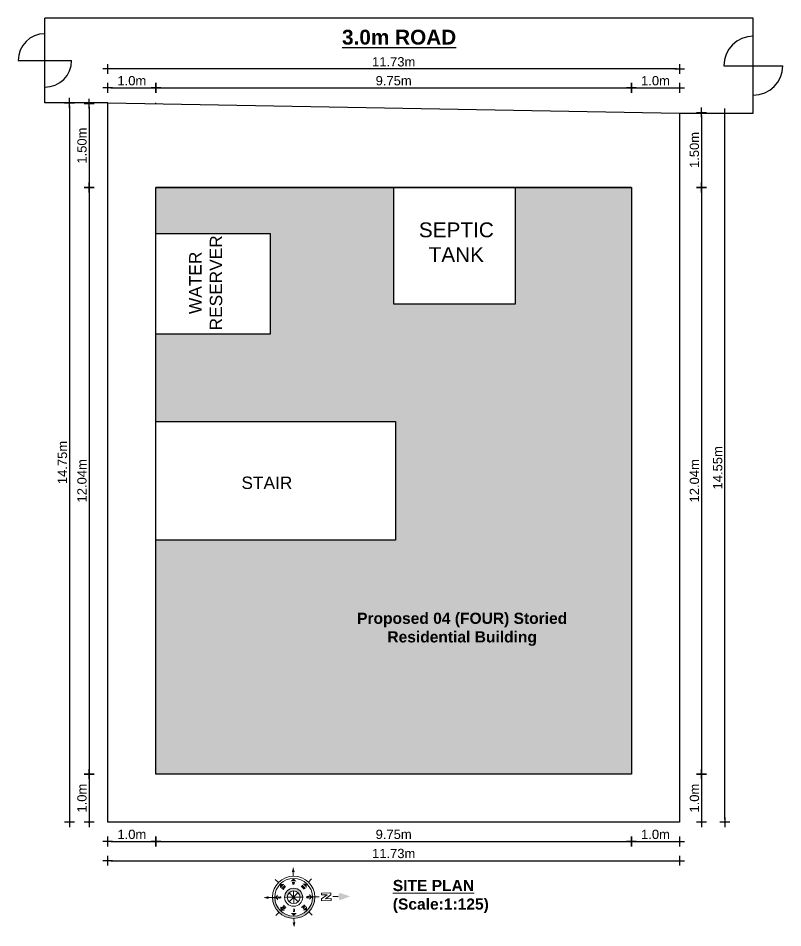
# Model space of a CAD drawing. Header units: inches. Extents: x -4010 to 65129, y -40138 to -1318.
# Drawn here: x 43566 to 44183, y -38378 to -37643 of the extents above; entities that cross this region are included whole.
import ezdxf
from ezdxf.enums import TextEntityAlignment as Align

# ---------------------------------------------------------------- set-up
doc = ezdxf.new("R2010")
doc.units = ezdxf.units.IN
doc.header["$MEASUREMENT"] = 0
doc.header["$PDMODE"] = 99
doc.layers.add('DIM', color=7, linetype='Continuous', lineweight=15)
doc.layers.add('M-wall', color=7, linetype='Continuous', lineweight=5)
doc.layers.add('Rod', color=1, linetype='Continuous')
doc.layers.add('TEX', color=7, linetype='Continuous')
doc.styles.add('ARIAL', font='arial.ttf')
doc.styles.add('ROMANS', font='romans')
doc.styles.get("Standard").update_dxf_attribs({"font": 'ARIALN.TTF'})
doc.dimstyles.new('3-8', dxfattribs={"dimscale": 1.25, "dimtxt": 6, "dimasz": 2, "dimexe": 0.18, "dimexo": 6, "dimgap": 0, "dimtad": 0, "dimdec": 0, "dimzin": 3, "dimdsep": 46, "dimlunit": 3, "dimtxsty": 'ARIAL', "dimblk": 'DD', "dimcen": 1, "dimse1": 1, "dimse2": 1, "dimclrd": 256, "dimclrt": 256, "dimadec": 0, "dimazin": 0, "dimtfac": 0.5, "dimtdec": 0, "dimtmove": 2, "dimatfit": 0, "dimfxl": 0.18, "dimtvp": 0.75, "dimfrac": 1, "dimtolj": 1, "dimtzin": 0, "dimarcsym": 0})

# ---------------------------------------------------------------- blocks, each defined once
blk = doc.blocks.new('DD')
for p, q in [((-1.6, 0), (1.6, 0)), ((0, 1.6), (0, -1.6))]:
    blk.add_line(p, q)
at = {"const_width": 0.3}
blk.add_lwpolyline([(-0.15, 0, 1), (0.15, 0, 1)], format="xyb", close=True, dxfattribs=at)
blk = doc.blocks.new('*D1312')
at = {"layer": 'Defpoints', "color": 0}
for p in [(43677.05, -37699.3), (43638.05, -37777.42), (43677.05, -37779.85)]:
    blk.add_point(p, dxfattribs=at)
at = {"layer": 'Rod', "lineweight": -2}
blk.add_line((43640.55, -37699.3), (43674.55, -37699.3), dxfattribs=at)
at = {"layer": 'Rod', "lineweight": -2, "xscale": 2.5, "yscale": 2.5, "zscale": 2.5, "rotation": 180}
blk.add_blockref('DD', (43638.05, -37699.3), dxfattribs=at)
at = {"layer": 'Rod', "lineweight": -2, "xscale": 2.5, "yscale": 2.5, "zscale": 2.5}
blk.add_blockref('DD', (43677.05, -37699.3), dxfattribs=at)
at = {"layer": 'Rod', "insert": (43657.55, -37693.56), "char_height": 7.5, "attachment_point": 5, "style": 'ARIAL'}
blk.add_mtext('\\A1;1.0m', dxfattribs=at)
blk = doc.blocks.new('*D1313')
at = {"layer": 'Defpoints', "color": 0}
for p in [(44061.05, -37699.3), (43677.05, -37779.85), (44061.05, -37779.85)]:
    blk.add_point(p, dxfattribs=at)
at = {"layer": 'Rod', "lineweight": -2}
blk.add_line((43679.55, -37699.3), (44058.55, -37699.3), dxfattribs=at)
at = {"layer": 'Rod', "lineweight": -2, "xscale": 2.5, "yscale": 2.5, "zscale": 2.5, "rotation": 180}
blk.add_blockref('DD', (43677.05, -37699.3), dxfattribs=at)
at = {"layer": 'Rod', "lineweight": -2, "xscale": 2.5, "yscale": 2.5, "zscale": 2.5}
blk.add_blockref('DD', (44061.05, -37699.3), dxfattribs=at)
at = {"layer": 'Rod', "insert": (43869.05, -37693.56), "char_height": 7.5, "attachment_point": 5, "style": 'ARIAL'}
blk.add_mtext('\\A1;9.75m', dxfattribs=at)
blk = doc.blocks.new('*D1314')
at = {"layer": 'Defpoints', "color": 0}
for p in [(44100.05, -37699.3), (44061.05, -37779.85), (44100.05, -37780.64)]:
    blk.add_point(p, dxfattribs=at)
at = {"layer": 'Rod', "lineweight": -2}
blk.add_line((44063.55, -37699.3), (44097.55, -37699.3), dxfattribs=at)
at = {"layer": 'Rod', "lineweight": -2, "xscale": 2.5, "yscale": 2.5, "zscale": 2.5, "rotation": 180}
blk.add_blockref('DD', (44061.05, -37699.3), dxfattribs=at)
at = {"layer": 'Rod', "lineweight": -2, "xscale": 2.5, "yscale": 2.5, "zscale": 2.5}
blk.add_blockref('DD', (44100.05, -37699.3), dxfattribs=at)
at = {"layer": 'Rod', "insert": (44080.55, -37693.56), "char_height": 7.5, "attachment_point": 5, "style": 'ARIAL'}
blk.add_mtext('\\A1;1.0m', dxfattribs=at)
blk = doc.blocks.new('*D1315')
at = {"layer": 'Defpoints', "color": 0}
for p in [(43677.05, -37712.03), (43623.01, -37779.85), (43677.05, -37779.85)]:
    blk.add_point(p, dxfattribs=at)
at = {"layer": 'Rod', "lineweight": -2}
blk.add_line((43623.01, -37714.53), (43623.01, -37777.35), dxfattribs=at)
at = {"layer": 'Rod', "lineweight": -2, "xscale": 2.5, "yscale": 2.5, "zscale": 2.5}
for p, rotation in [((43623.01, -37712.03), 90), ((43623.01, -37779.85), 270)]:
    blk.add_blockref('DD', p, dxfattribs=dict(at, rotation=rotation))
at = {"layer": 'Rod', "insert": (43617.27, -37745.94), "char_height": 7.5, "attachment_point": 5, "rotation": 90, "style": 'ARIAL'}
blk.add_mtext('\\A1;1.50m', dxfattribs=at)
blk = doc.blocks.new('*D1316')
at = {"layer": 'Defpoints', "color": 0}
for p in [(43677.05, -37779.85), (43623.01, -38253.51), (43677.05, -38253.51)]:
    blk.add_point(p, dxfattribs=at)
at = {"layer": 'Rod', "lineweight": -2}
blk.add_line((43623.01, -37782.35), (43623.01, -38251.01), dxfattribs=at)
at = {"layer": 'Rod', "lineweight": -2, "xscale": 2.5, "yscale": 2.5, "zscale": 2.5}
for p, rotation in [((43623.01, -37779.85), 90), ((43623.01, -38253.51), 270)]:
    blk.add_blockref('DD', p, dxfattribs=dict(at, rotation=rotation))
at = {"layer": 'Rod', "insert": (43617.27, -38016.68), "char_height": 7.5, "attachment_point": 5, "rotation": 90, "style": 'ARIAL'}
blk.add_mtext('\\A1;12.04m', dxfattribs=at)
blk = doc.blocks.new('*D1317')
at = {"layer": 'Defpoints', "color": 0}
for p in [(43677.05, -38253.51), (43623.01, -38292.51), (43638.05, -38292.51)]:
    blk.add_point(p, dxfattribs=at)
at = {"layer": 'Rod', "lineweight": -2}
blk.add_line((43623.01, -38256.01), (43623.01, -38290.01), dxfattribs=at)
at = {"layer": 'Rod', "lineweight": -2, "xscale": 2.5, "yscale": 2.5, "zscale": 2.5}
for p, rotation in [((43623.01, -38253.51), 90), ((43623.01, -38292.51), 270)]:
    blk.add_blockref('DD', p, dxfattribs=dict(at, rotation=rotation))
at = {"layer": 'Rod', "insert": (43617.27, -38273.01), "char_height": 7.5, "attachment_point": 5, "rotation": 90, "style": 'ARIAL'}
blk.add_mtext('\\A1;1.0m', dxfattribs=at)
blk = doc.blocks.new('*D1318')
at = {"layer": 'Defpoints', "color": 0}
for p in [(43638.05, -38252.59), (43677.05, -38252.59), (43677.05, -38308.03)]:
    blk.add_point(p, dxfattribs=at)
at = {"layer": 'Rod', "lineweight": -2}
blk.add_line((43640.55, -38308.03), (43674.55, -38308.03), dxfattribs=at)
at = {"layer": 'Rod', "lineweight": -2, "xscale": 2.5, "yscale": 2.5, "zscale": 2.5, "rotation": 180}
blk.add_blockref('DD', (43638.05, -38308.03), dxfattribs=at)
at = {"layer": 'Rod', "lineweight": -2, "xscale": 2.5, "yscale": 2.5, "zscale": 2.5}
blk.add_blockref('DD', (43677.05, -38308.03), dxfattribs=at)
at = {"layer": 'Rod', "insert": (43657.55, -38302.29), "char_height": 7.5, "attachment_point": 5, "style": 'ARIAL'}
blk.add_mtext('\\A1;1.0m', dxfattribs=at)
blk = doc.blocks.new('*D1319')
at = {"layer": 'Defpoints', "color": 0}
for p in [(43677.05, -38253.51), (44061.05, -38253.51), (44061.05, -38308.03)]:
    blk.add_point(p, dxfattribs=at)
at = {"layer": 'Rod', "lineweight": -2}
blk.add_line((43679.55, -38308.03), (44058.55, -38308.03), dxfattribs=at)
at = {"layer": 'Rod', "lineweight": -2, "xscale": 2.5, "yscale": 2.5, "zscale": 2.5, "rotation": 180}
blk.add_blockref('DD', (43677.05, -38308.03), dxfattribs=at)
at = {"layer": 'Rod', "lineweight": -2, "xscale": 2.5, "yscale": 2.5, "zscale": 2.5}
blk.add_blockref('DD', (44061.05, -38308.03), dxfattribs=at)
at = {"layer": 'Rod', "insert": (43869.05, -38302.29), "char_height": 7.5, "attachment_point": 5, "style": 'ARIAL'}
blk.add_mtext('\\A1;9.75m', dxfattribs=at)
blk = doc.blocks.new('*D1320')
at = {"layer": 'Defpoints', "color": 0}
for p in [(44061.05, -38253.51), (44100.05, -38292.51), (44100.05, -38308.03)]:
    blk.add_point(p, dxfattribs=at)
at = {"layer": 'Rod', "lineweight": -2}
blk.add_line((44063.55, -38308.03), (44097.55, -38308.03), dxfattribs=at)
at = {"layer": 'Rod', "lineweight": -2, "xscale": 2.5, "yscale": 2.5, "zscale": 2.5, "rotation": 180}
blk.add_blockref('DD', (44061.05, -38308.03), dxfattribs=at)
at = {"layer": 'Rod', "lineweight": -2, "xscale": 2.5, "yscale": 2.5, "zscale": 2.5}
blk.add_blockref('DD', (44100.05, -38308.03), dxfattribs=at)
at = {"layer": 'Rod', "insert": (44080.55, -38302.29), "char_height": 7.5, "attachment_point": 5, "style": 'ARIAL'}
blk.add_mtext('\\A1;1.0m', dxfattribs=at)
blk = doc.blocks.new('*D1321')
at = {"layer": 'Defpoints', "color": 0}
for p in [(44057, -37719.07), (44061.05, -37779.85), (44117.77, -37779.85)]:
    blk.add_point(p, dxfattribs=at)
at = {"layer": 'Rod', "lineweight": -2}
blk.add_line((44117.77, -37721.57), (44117.77, -37777.35), dxfattribs=at)
at = {"layer": 'Rod', "lineweight": -2, "xscale": 2.5, "yscale": 2.5, "zscale": 2.5}
for p, rotation in [((44117.77, -37719.07), 90), ((44117.77, -37779.85), 270)]:
    blk.add_blockref('DD', p, dxfattribs=dict(at, rotation=rotation))
at = {"layer": 'Rod', "insert": (44112.03, -37749.46), "char_height": 7.5, "attachment_point": 5, "rotation": 90, "style": 'ARIAL'}
blk.add_mtext('\\A1;1.50m', dxfattribs=at)
blk = doc.blocks.new('*D1322')
at = {"layer": 'Defpoints', "color": 0}
for p in [(44061.05, -37779.85), (44061.05, -38253.51), (44117.77, -38253.51)]:
    blk.add_point(p, dxfattribs=at)
at = {"layer": 'Rod', "lineweight": -2}
blk.add_line((44117.77, -37782.35), (44117.77, -38251.01), dxfattribs=at)
at = {"layer": 'Rod', "lineweight": -2, "xscale": 2.5, "yscale": 2.5, "zscale": 2.5}
for p, rotation in [((44117.77, -37779.85), 90), ((44117.77, -38253.51), 270)]:
    blk.add_blockref('DD', p, dxfattribs=dict(at, rotation=rotation))
at = {"layer": 'Rod', "insert": (44112.03, -38016.68), "char_height": 7.5, "attachment_point": 5, "rotation": 90, "style": 'ARIAL'}
blk.add_mtext('\\A1;12.04m', dxfattribs=at)
blk = doc.blocks.new('*D1323')
at = {"layer": 'Defpoints', "color": 0}
for p in [(44061.05, -38253.51), (44100.05, -38292.51), (44117.77, -38292.51)]:
    blk.add_point(p, dxfattribs=at)
at = {"layer": 'Rod', "lineweight": -2}
blk.add_line((44117.77, -38256.01), (44117.77, -38290.01), dxfattribs=at)
at = {"layer": 'Rod', "lineweight": -2, "xscale": 2.5, "yscale": 2.5, "zscale": 2.5}
for p, rotation in [((44117.77, -38253.51), 90), ((44117.77, -38292.51), 270)]:
    blk.add_blockref('DD', p, dxfattribs=dict(at, rotation=rotation))
at = {"layer": 'Rod', "insert": (44112.03, -38273.01), "char_height": 7.5, "attachment_point": 5, "rotation": 90, "style": 'ARIAL'}
blk.add_mtext('\\A1;1.0m', dxfattribs=at)
blk = doc.blocks.new('*D1377')
at = {"layer": 'Defpoints', "color": 0}
for p in [(44100.05, -37719.86), (44136.56, -37719.86), (44100.05, -38292.51)]:
    blk.add_point(p, dxfattribs=at)
at = {"layer": 'Rod', "lineweight": -2}
blk.add_line((44136.56, -38290.01), (44136.56, -37722.36), dxfattribs=at)
at = {"layer": 'Rod', "lineweight": -2, "xscale": 2.5, "yscale": 2.5, "zscale": 2.5}
for p, rotation in [((44136.56, -37719.86), 90), ((44136.56, -38292.51), 270)]:
    blk.add_blockref('DD', p, dxfattribs=dict(at, rotation=rotation))
at = {"layer": 'Rod', "insert": (44130.82, -38006.19), "char_height": 7.5, "attachment_point": 5, "rotation": 90, "style": 'ARIAL'}
blk.add_mtext('\\A1;14.55m', dxfattribs=at)
blk = doc.blocks.new('*D1378')
at = {"layer": 'Defpoints', "color": 0}
for p in [(43638.05, -37684.06), (43638.05, -37711.31), (44100.05, -37719.86)]:
    blk.add_point(p, dxfattribs=at)
at = {"layer": 'Rod', "lineweight": -2}
blk.add_line((44097.55, -37684.06), (43640.55, -37684.06), dxfattribs=at)
at = {"layer": 'Rod', "lineweight": -2, "xscale": 2.5, "yscale": 2.5, "zscale": 2.5, "rotation": 180}
blk.add_blockref('DD', (43638.05, -37684.06), dxfattribs=at)
at = {"layer": 'Rod', "lineweight": -2, "xscale": 2.5, "yscale": 2.5, "zscale": 2.5}
blk.add_blockref('DD', (44100.05, -37684.06), dxfattribs=at)
at = {"layer": 'Rod', "insert": (43869.05, -37678.31), "char_height": 7.5, "attachment_point": 5, "style": 'ARIAL'}
blk.add_mtext('\\A1;11.73m', dxfattribs=at)
blk = doc.blocks.new('*D1379')
at = {"layer": 'Defpoints', "color": 0}
for p in [(43638.05, -37711.31), (43607.26, -38292.51), (43638.05, -38292.51)]:
    blk.add_point(p, dxfattribs=at)
at = {"layer": 'Rod', "lineweight": -2}
blk.add_line((43607.26, -37713.81), (43607.26, -38290.01), dxfattribs=at)
at = {"layer": 'Rod', "lineweight": -2, "xscale": 2.5, "yscale": 2.5, "zscale": 2.5}
for p, rotation in [((43607.26, -37711.31), 90), ((43607.26, -38292.51), 270)]:
    blk.add_blockref('DD', p, dxfattribs=dict(at, rotation=rotation))
at = {"layer": 'Rod', "insert": (43601.51, -38001.91), "char_height": 7.5, "attachment_point": 5, "rotation": 90, "style": 'ARIAL'}
blk.add_mtext('\\A1;14.75m', dxfattribs=at)
blk = doc.blocks.new('*D1380')
at = {"layer": 'Defpoints', "color": 0}
for p in [(43638.05, -38292.51), (44100.05, -38292.51), (44100.05, -38323.51)]:
    blk.add_point(p, dxfattribs=at)
at = {"layer": 'Rod', "lineweight": -2}
blk.add_line((43640.55, -38323.51), (44097.55, -38323.51), dxfattribs=at)
at = {"layer": 'Rod', "lineweight": -2, "xscale": 2.5, "yscale": 2.5, "zscale": 2.5, "rotation": 180}
blk.add_blockref('DD', (43638.05, -38323.51), dxfattribs=at)
at = {"layer": 'Rod', "lineweight": -2, "xscale": 2.5, "yscale": 2.5, "zscale": 2.5}
blk.add_blockref('DD', (44100.05, -38323.51), dxfattribs=at)
at = {"layer": 'Rod', "insert": (43869.05, -38317.76), "char_height": 7.5, "attachment_point": 5, "style": 'ARIAL'}
blk.add_mtext('\\A1;11.73m', dxfattribs=at)
blk = doc.blocks.new('Anno_North_J_Metric')
at = {"linetype": 'ByBlock', "lineweight": -2}
h = blk.add_hatch(color=0, dxfattribs=at)
h.paths.add_polyline_path([(-4.17, 0), (-4.68, 0, 1), (4.68, 0), (4.17, 0, -1)])
h.paths.add_polyline_path([(1.41, 0), (2, 0, 1), (-2, 0), (-1.41, 0, -1)])
at = {"color": 0, "linetype": 'ByBlock', "lineweight": -2}
for p, q in [((0, 4.68), (0, 5.67)), ((-3.31, 3.31), (-4.01, 4.01)), ((3.31, 3.31), (4.01, 4.01)), ((-4.68, 0), (-5.67, 0)), ((-4.68, 0), (-4.17, 0)), ((-1.41, 0), (-2, 0)), ((-1.41, 0), (1.41, 0)), ((1.41, 0), (-1.41, 0)), ((-1, 1), (1, -1)), ((-1, -1), (1, 1)), ((1, -1), (-1, 1)), ((1, 1), (-1, -1)), ((0, 1.41), (0, -1.41)), ((0, -1.41), (0, 1.41)), ((1.41, 0), (2, 0)), ((4.68, 0), (4.17, 0)), ((4.68, 0), (5.67, 0)), ((6.17, 0.4), (6.17, 0.82)), ((6.17, 0.82), (8.27, 0.82)), ((7.43, 0.4), (6.17, 0.4)), ((6.17, -0.44), (7.43, 0.4)), ((8.27, 0.4), (7.01, -0.44)), ((8.27, 0.82), (8.27, 0.4)), ((8.67, 0), (9.83, 0)), ((6.17, -0.86), (6.17, -0.44)), ((8.27, -0.86), (6.17, -0.86)), ((7.01, -0.44), (8.27, -0.44)), ((8.27, -0.44), (8.27, -0.86)), ((-3.31, -3.31), (-4.01, -4.01)), ((3.31, -3.31), (4.01, -4.01)), ((0, -4.68), (0, -5.67))]:
    blk.add_line(p, q, dxfattribs=at)
for radius in [4.68, 4.17, 2, 1.41]:
    blk.add_circle((0, 0), radius, dxfattribs=at)
for points in [[(-0.33, 5.5), (0, 5.67), (0, 6.67)], [(0, 6.67), (0.33, 5.5), (0, 5.67)], [(0, 4.17), (0.67, 3.5), (-0.67, 3.5)], [(-2.95, 2.95), (-2, 2.95), (-2.95, 2)], [(2.95, 2.95), (2.95, 2), (2, 2.95)], [(-6.67, 0), (-5.5, 0.33), (-5.67, 0)], [(-5.5, -0.33), (-5.67, 0), (-6.67, 0)], [(-4.17, 0), (-3.5, 0.67), (-3.5, -0.67)], [(4.17, 0), (3.5, -0.67), (3.5, 0.67)], [(12.5, 0), (10.17, 0.83), (9.83, 0)], [(9.83, 0), (10.17, -0.83), (12.5, 0)], [(-2.95, -2.95), (-2.95, -2), (-2, -2.95)], [(2.95, -2.95), (2, -2.95), (2.95, -2)], [(0, -4.17), (-0.67, -3.5), (0.67, -3.5)], [(0, -6.67), (-0.33, -5.5), (0, -5.67)], [(0.33, -5.5), (0, -5.67), (0, -6.67)]]:
    blk.add_solid(points, dxfattribs=at)
at = {"color": 0, "linetype": 'ByBlock', "lineweight": -2, "style": 'ROMANS'}
for s, rotation, p in [('SW', 45, (-2, 2)), ('NW', 315, (2, 2)), ('S', 270, (-3.33, 0)), ('N', 270, (2.83, 0)), ('SE', 135, (-2, -2)), ('NE', 225, (2, -2)), ('E', 180, (0, -2.67))]:
    blk.add_text(s, height=0.5, rotation=rotation, dxfattribs=at).set_placement(p, align=Align.CENTER)
blk.add_text('W', height=0.5, dxfattribs=at).set_placement((0, 2.83), align=Align.CENTER)

msp = doc.modelspace()

# ---------------------------------------------------------------- hatches: boundary and pattern name
at = {"layer": 'Rod'}
h = msp.add_hatch(dxfattribs=at)
h.set_pattern_fill('ANSI33', color=256, scale=25, style=0)
h.paths.add_polyline_path([(44061.046, -38253.514), (44061.046, -37779.854), (43967.221, -37779.854), (43967.221, -37874.027), (43869.046, -37874.027), (43869.046, -37779.854), (43677.046, -37779.854), (43677.046, -37816.911), (43769.251, -37816.911), (43769.251, -37898.191), (43677.046, -37898.191), (43677.046, -37968.684), (43870.546, -37968.684), (43870.546, -38064.684), (43677.046, -38064.684), (43677.046, -38253.514)])
h.paths.add_polyline_path([(43837.861, -38120.981), (44010.868, -38120.981), (44010.868, -38152.077), (43837.861, -38152.077)], flags=24)

# ---------------------------------------------------------------- linework, layer by layer
for p, q in [((44159.583, -37643.023), (43587.301, -37643.023)), ((43587.301, -37711.309), (43587.301, -37643.023)), ((44159.583, -37719.864), (44159.583, -37643.023)), ((43565.734, -37677.166), (43608.868, -37677.166)), ((44135.771, -37681.444), (44183.396, -37681.444)), ((43638.046, -37711.309), (43587.301, -37711.309)), ((43638.046, -37711.309), (44100.046, -37719.864)), ((43638.046, -38292.514), (43638.046, -37711.309)), ((43677.046, -37712.031), (43677.046, -37711.309)), ((44100.046, -37719.864), (44100.046, -38292.514)), ((44100.046, -37719.864), (44100.046, -38292.514)), ((44100.046, -37719.864), (44159.583, -37719.864)), ((44061.046, -37779.854), (43677.046, -37779.854)), ((43677.046, -38253.514), (43677.046, -37779.854)), ((44061.046, -37779.854), (44061.046, -38253.514)), ((44061.046, -38253.514), (43677.046, -38253.514)), ((44100.046, -38292.514), (43638.046, -38292.514))]:
    msp.add_line(p, q, dxfattribs=at)
for points in [[(43677.046, -37779.854), (44061.046, -37779.854), (44061.046, -38253.514), (43677.046, -38253.514)], [(43869.046, -37779.854), (43967.221, -37779.854), (43967.221, -37874.027), (43869.046, -37874.027)], [(43677.046, -37816.911), (43769.251, -37816.911), (43769.251, -37898.191), (43677.046, -37898.191)], [(43677.046, -37968.684), (43870.546, -37968.684), (43870.546, -38064.684), (43677.046, -38064.684)]]:
    msp.add_lwpolyline(points, close=True, dxfattribs=at)
for centre, radius, start, end in [((43587.301, -37677.166), 21.567, 90, 180), ((44159.583, -37681.444), 23.813, 90, 180), ((43587.301, -37677.166), 21.567, 270, 0), ((44159.583, -37681.444), 23.813, 270, 0)]:
    msp.add_arc(centre, radius, start, end, dxfattribs=at)

# ---------------------------------------------------------------- block references
at = {"layer": 'DIM', "ltscale": 500000, "xscale": 3.651035833295282, "yscale": 3.651035833288915, "zscale": 3.651035846891474, "rotation": 0.8671012841935241}
msp.add_blockref('Anno_North_J_Metric', (43788.247, -38353.034), dxfattribs=at)

# ---------------------------------------------------------------- texts
at = {"layer": 'Defpoints', "insert": (43924.364, -38123.231), "char_height": 9, "width": 207.99392, "attachment_point": 2}
msp.add_mtext('{\\fArial Rounded MT Bold|b0|i0|c0|p34;Proposed 04 (FOUR) Storied \\PResidential Building}', dxfattribs=at)
at = {"layer": 'M-wall', "insert": (43868.351, -38365.779), "char_height": 9, "width": 207.99392, "attachment_point": 7}
msp.add_mtext('{\\fArial Rounded MT Bold|b1|i0|c0|p34;\\LSITE PLAN\\P\\fArial Rounded MT Bold|b0|i0|c0|p34;\\l(Scale:1:125)}', dxfattribs=at)
at = {"layer": 'TEX', "attachment_point": 5}
for s, insert, char_height, width in [('{\\fArial|b1|i0|c0|p34;\\L3.0m ROAD}', (43873.442, -37658.43), 12, 112.0822), ('{\\fArial|b0|i0|c0|p34;SEPTIC\\PTANK}', (43919.66, -37823.972), 12, 267.86481), ('{\\fArial|b0|i0|c0|p34;STAIR}', (43766.633, -38018.374), 10, 267.86481)]:
    msp.add_mtext(s, dxfattribs=dict(at, insert=insert, char_height=char_height, width=width))
at = {"layer": 'TEX', "insert": (43708.904, -37856.774), "char_height": 10, "width": 267.86481, "attachment_point": 5, "rotation": 90}
msp.add_mtext('{\\fArial|b0|i0|c0|p34;\\PWATER\\PRESERVER}', dxfattribs=at)

# ---------------------------------------------------------------- dimensions: what is measured, and where the dimension line sits
at = {"layer": 'Rod'}
for base, p1, p2, text, picture, middle in [((43638.046, -37684.055), (44100.046, -37719.864), (43638.046, -37711.309), '11.73m', '*D1378', (43869.046, -37678.308)), ((43677.046, -37699.303), (43638.046, -37777.423), (43677.046, -37779.854), '1.0m', '*D1312', (43657.546, -37693.56)), ((44061.046, -37699.303), (43677.046, -37779.854), (44061.046, -37779.854), '9.75m', '*D1313', (43869.046, -37693.56)), ((44100.046, -37699.303), (44061.046, -37779.854), (44100.046, -37780.643), '1.0m', '*D1314', (44080.546, -37693.56)), ((43677.046, -38308.033), (43638.046, -38252.588), (43677.046, -38252.588), '1.0m', '*D1318', (43657.546, -38302.289)), ((44061.046, -38308.033), (43677.046, -38253.514), (44061.046, -38253.514), '9.75m', '*D1319', (43869.046, -38302.289)), ((44100.046, -38308.033), (44061.046, -38253.514), (44100.046, -38292.514), '1.0m', '*D1320', (44080.546, -38302.289)), ((44100.046, -38323.512), (43638.046, -38292.514), (44100.046, -38292.514), '11.73m', '*D1380', (43869.046, -38317.764))]:
    dim = msp.add_linear_dim(base=base, p1=p1, p2=p2, text=text, dimstyle='3-8', dxfattribs=at)
    dim.commit()
    dim.dimension.update_dxf_attribs({"geometry": picture, "text_midpoint": middle})
for base, p1, p2, text, picture, middle in [((43607.255, -38292.514), (43638.046, -37711.309), (43638.046, -38292.514), '14.75m', '*D1379', (43601.511, -38001.912)), ((43623.014, -37779.854), (43677.046, -37712.031), (43677.046, -37779.854), '1.50m', '*D1315', (43617.27, -37745.942)), ((44117.773, -37779.854), (44056.996, -37719.067), (44061.046, -37779.854), '1.50m', '*D1321', (44112.029, -37749.461)), ((44136.565, -37719.864), (44100.046, -38292.514), (44100.046, -37719.864), '14.55m', '*D1377', (44130.821, -38006.189)), ((43623.014, -38253.514), (43677.046, -37779.854), (43677.046, -38253.514), '12.04m', '*D1316', (43617.27, -38016.684)), ((44117.773, -38253.514), (44061.046, -37779.854), (44061.046, -38253.514), '12.04m', '*D1322', (44112.029, -38016.684)), ((43623.014, -38292.514), (43677.046, -38253.514), (43638.046, -38292.514), '1.0m', '*D1317', (43617.27, -38273.014)), ((44117.773, -38292.514), (44061.046, -38253.514), (44100.046, -38292.514), '1.0m', '*D1323', (44112.029, -38273.014))]:
    dim = msp.add_linear_dim(base=base, p1=p1, p2=p2, angle=90, text=text, dimstyle='3-8', dxfattribs=at)
    dim.commit()
    dim.dimension.update_dxf_attribs({"geometry": picture, "text_midpoint": middle})

doc.saveas('drawing.dxf')
